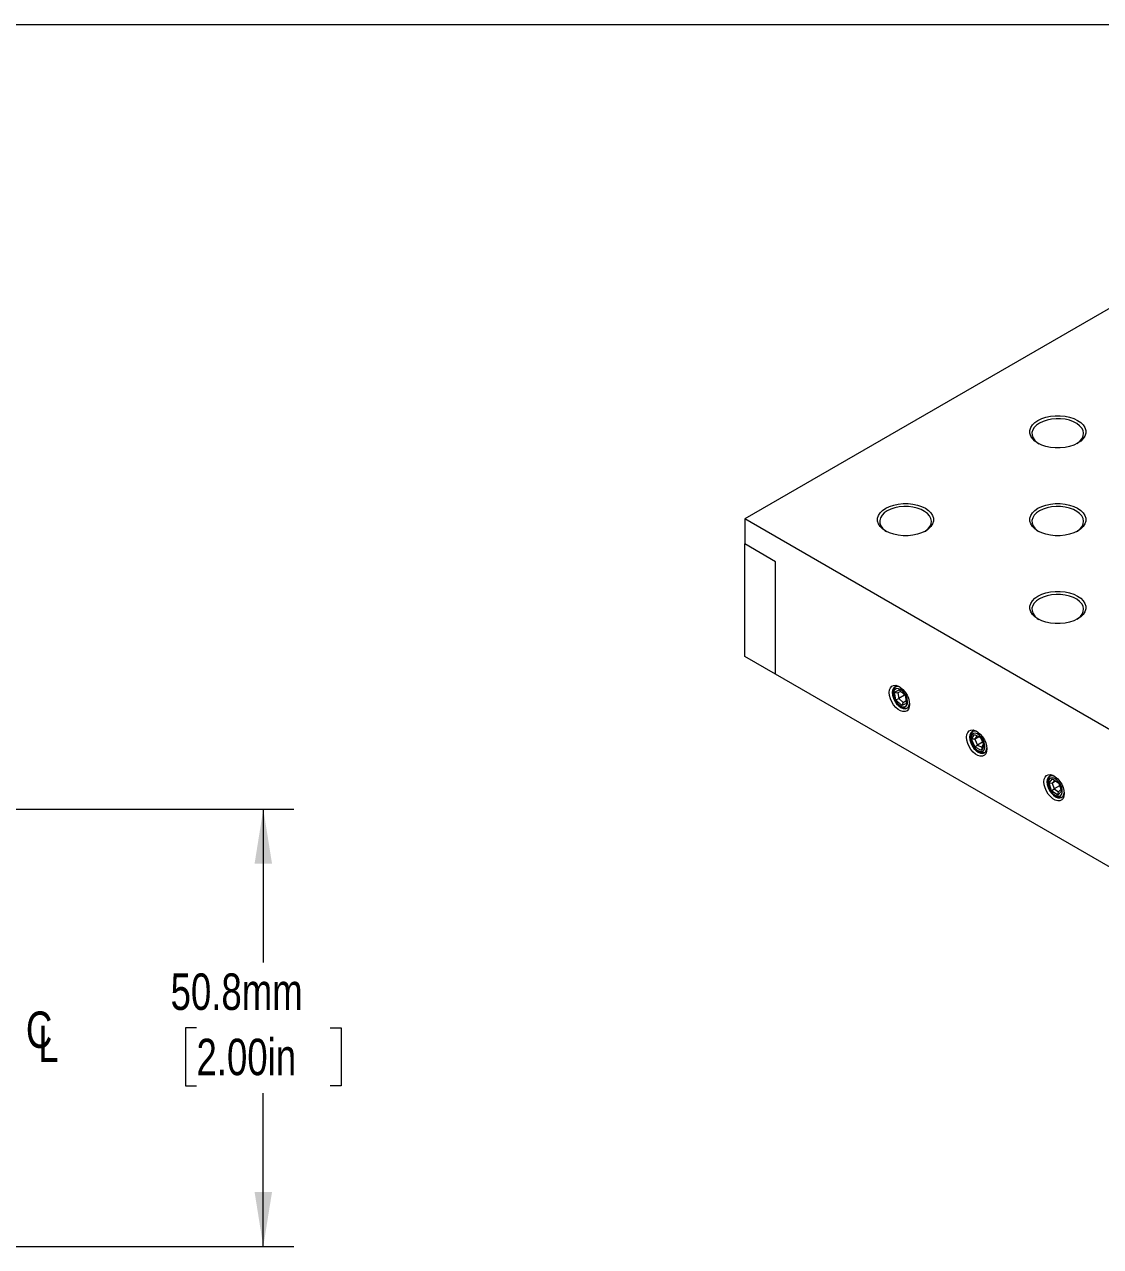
# Model space of a CAD drawing. Header units: millimetres. Extents: x 2 to 278, y 1 to 215.
# Drawn here: x 151.5 to 213.9, y 143.7 to 214.6 of the extents above; entities that cross this region are included whole.
import ezdxf

# ---------------------------------------------------------------- set-up
doc = ezdxf.new("R2010")
doc.units = ezdxf.units.MM
doc.styles.add('SLDTEXTSTYLE0', font='TXT', dxfattribs={"width": 0.75})
doc.dimstyles.new('SLDDIMSTYLE2', dxfattribs={"dimtxt": 2.116667, "dimasz": 3.175, "dimexe": 0, "dimexo": 0.0625, "dimgap": 0.529167, "dimtad": 0, "dimtih": 1, "dimtoh": 1, "dimdec": 1, "dimlfac": 2, "dimrnd": 1e-09, "dimzin": 12, "dimdsep": 46, "dimtxsty": 'SLDTEXTSTYLE0', "dimsah": 1, "dimcen": 0.09, "dimadec": 0, "dimazin": 3, "dimtfac": 1, "dimtdec": 1, "dimtofl": 0, "dimtmove": 0, "dimatfit": 3, "dimfxl": 1, "dimfrac": 2, "dimtolj": 1, "dimtzin": 12, "dimarcsym": 0})

# ---------------------------------------------------------------- blocks, each defined once
blk = doc.blocks.new('_D_11')
at = {"color": 7, "linetype": 'Continuous', "lineweight": 0}
for p, q in [((85.419, 169.086), (88.597, 169.086)), ((91.137, 169.086), (99.446, 169.086)), ((101.986, 169.086), (167.099, 169.086)), ((165.321, 169.086), (165.321, 160.178)), ((161.442, 156.386), (160.798, 156.386)), ((160.798, 156.386), (160.798, 153.023)), ((169.199, 156.386), (169.843, 156.386)), ((169.843, 156.386), (169.843, 153.023)), ((160.798, 153.023), (161.442, 153.023)), ((165.321, 143.686), (165.321, 152.594)), ((169.843, 153.023), (169.199, 153.023)), ((85.419, 143.686), (167.099, 143.686))]:
    blk.add_line(p, q, dxfattribs=at)
at = {"color": 7, "linetype": 'Continuous', "lineweight": 18}
for points in [[(165.321, 169.086), (164.813, 165.911), (165.829, 165.911)], [(165.321, 143.686), (165.829, 146.861), (164.813, 146.861)]]:
    blk.add_solid(points, dxfattribs=at)
at = {"color": 7, "linetype": 'Continuous', "lineweight": 18, "char_height": 2.1167, "attachment_point": 1, "style": 'SLDTEXTSTYLE0'}
for s, insert in [('50.8mm', (159.939, 159.544)), ('2.00in', (161.442, 155.752))]:
    blk.add_mtext(s, dxfattribs=dict(at, insert=insert))
blk = doc.blocks.new('SW_SYMBOL_MOD_CL')
at = {"color": 0, "linetype": 'Continuous', "lineweight": 0, "char_height": 783, "attachment_point": 5, "style": 'SLDTEXTSTYLE0'}
for s, insert in [('C', (400, 600)), ('L', (600, 300))]:
    blk.add_mtext(s, dxfattribs=dict(at, insert=insert))

msp = doc.modelspace()

# ---------------------------------------------------------------- linework, layer by layer
at = {"color": 7, "linetype": 'Continuous', "lineweight": 18}
for p, q in [((1.579, 214.645), (277.989, 214.645)), ((220.21, 201.485), (193.269, 185.932)), ((229.19, 165.196), (193.269, 185.932)), ((193.269, 185.932), (193.269, 184.481)), ((195.065, 183.444), (193.269, 184.481)), ((193.269, 177.947), (193.269, 184.481)), ((195.065, 176.911), (195.065, 183.444)), ((195.065, 176.911), (193.269, 177.947)), ((227.394, 158.248), (195.065, 176.911)), ((201.973, 175.88), (202.243, 176.004)), ((202.243, 176.004), (202.588, 175.675)), ((201.905, 175.893), (201.905, 175.789)), ((202.048, 175.426), (201.973, 175.88)), ((201.973, 175.88), (202.161, 175.838)), ((202.048, 175.426), (202.215, 175.514)), ((202.393, 175.097), (202.048, 175.426)), ((202.334, 175.917), (202.161, 175.838)), ((202.161, 175.838), (202.215, 175.514)), ((202.553, 175.709), (202.215, 175.514)), ((202.215, 175.514), (202.461, 175.279)), ((202.461, 175.279), (202.393, 175.097)), ((202.637, 175.38), (202.461, 175.279)), ((202.461, 175.279), (202.64, 175.361)), ((202.588, 175.675), (202.663, 175.222)), ((202.318, 175.074), (202.408, 175.022)), ((202.663, 175.222), (202.393, 175.097)), ((206.395, 173.301), (206.395, 173.197)), ((206.446, 173.139), (206.605, 173.423)), ((206.605, 173.423), (206.967, 173.243)), ((206.605, 173.423), (206.753, 173.342)), ((206.753, 173.342), (206.639, 173.139)), ((206.881, 173.279), (206.639, 173.139)), ((206.972, 173.234), (206.753, 173.342)), ((206.967, 173.243), (207.17, 172.779)), ((206.649, 172.674), (206.446, 173.139)), ((206.639, 173.139), (206.446, 173.139)), ((206.639, 173.139), (206.784, 172.807)), ((206.784, 172.807), (206.649, 172.674)), ((207.011, 172.494), (206.649, 172.674)), ((207.083, 172.979), (206.784, 172.807)), ((206.784, 172.807), (207.043, 172.679)), ((206.808, 172.482), (206.898, 172.43)), ((207.17, 172.779), (207.011, 172.494)), ((207.043, 172.679), (207.011, 172.494)), ((207.043, 172.679), (207.139, 172.85)), ((210.885, 170.709), (210.885, 170.605)), ((210.937, 170.613), (211.146, 170.835)), ((211.089, 170.145), (210.937, 170.613)), ((210.937, 170.613), (211.13, 170.594)), ((211.274, 170.747), (211.13, 170.594)), ((211.329, 170.71), (211.13, 170.594)), ((211.13, 170.594), (211.239, 170.26)), ((211.146, 170.835), (211.507, 170.588)), ((211.555, 170.442), (211.239, 170.26)), ((211.507, 170.588), (211.66, 170.12)), ((211.089, 170.145), (211.239, 170.26)), ((211.451, 169.898), (211.089, 170.145)), ((211.239, 170.26), (211.497, 170.084)), ((211.298, 169.89), (211.388, 169.838)), ((211.66, 170.12), (211.451, 169.898)), ((211.451, 169.898), (211.497, 170.084)), ((211.497, 170.084), (211.627, 170.222))]:
    msp.add_line(p, q, dxfattribs=at)
at = {"color": 7, "linetype": 'Continuous', "lineweight": 18, "flags": 128}
for points in [[(212.596, 191.656), (212.778, 191.531), (212.92, 191.389), (213.017, 191.235), (213.066, 191.074), (213.066, 190.91), (213.017, 190.749), (212.92, 190.595), (212.778, 190.453), (212.596, 190.328), (212.379, 190.223), (212.133, 190.141), (211.867, 190.085), (211.587, 190.056), (211.304, 190.056), (211.024, 190.085), (210.758, 190.141), (210.512, 190.223), (210.295, 190.328), (210.113, 190.453), (209.971, 190.595), (209.874, 190.749), (209.825, 190.91), (209.825, 191.074), (209.874, 191.235), (209.971, 191.389), (210.113, 191.531), (210.295, 191.656), (210.512, 191.762), (210.758, 191.843), (211.024, 191.899), (211.304, 191.928), (211.587, 191.928), (211.867, 191.899), (212.133, 191.843), (212.379, 191.762), (212.596, 191.656)], [(212.549, 190.302), (212.597, 190.334), (212.75, 190.461), (212.861, 190.602), (212.927, 190.753), (212.945, 190.908), (212.915, 191.062), (212.838, 191.211), (212.716, 191.349), (212.553, 191.473), (212.354, 191.577), (212.126, 191.66), (211.877, 191.718), (211.613, 191.749), (211.345, 191.752), (211.079, 191.728), (210.825, 191.677), (210.591, 191.6), (210.385, 191.501)], [(210.385, 191.501), (210.212, 191.382), (210.08, 191.247), (209.991, 191.1), (209.949, 190.947), (209.955, 190.792), (210.009, 190.639), (210.109, 190.495), (210.252, 190.364), (210.342, 190.302)], [(203.759, 186.555), (203.942, 186.43), (204.083, 186.288), (204.18, 186.134), (204.23, 185.973), (204.23, 185.809), (204.18, 185.648), (204.083, 185.494), (203.942, 185.352), (203.759, 185.227), (203.542, 185.122), (203.296, 185.04), (203.03, 184.984), (202.751, 184.955), (202.467, 184.955), (202.188, 184.984), (201.921, 185.04), (201.676, 185.122), (201.458, 185.227), (201.276, 185.352), (201.134, 185.494), (201.037, 185.648), (200.988, 185.809), (200.988, 185.973), (201.037, 186.134), (201.134, 186.288), (201.276, 186.43), (201.458, 186.555), (201.676, 186.66), (201.921, 186.742), (202.188, 186.798), (202.467, 186.827), (202.751, 186.827), (203.03, 186.798), (203.296, 186.742), (203.542, 186.66), (203.759, 186.555)], [(203.713, 185.201), (203.76, 185.232), (203.913, 185.36), (204.025, 185.501), (204.09, 185.652), (204.108, 185.807), (204.078, 185.961), (204.001, 186.11), (203.879, 186.248), (203.716, 186.371), (203.518, 186.476), (203.29, 186.559), (203.04, 186.617), (202.777, 186.648), (202.508, 186.651), (202.242, 186.627), (201.989, 186.576), (201.755, 186.499), (201.548, 186.4)], [(212.596, 186.555), (212.778, 186.43), (212.92, 186.288), (213.017, 186.134), (213.066, 185.973), (213.066, 185.809), (213.017, 185.648), (212.92, 185.494), (212.778, 185.352), (212.596, 185.227), (212.379, 185.122), (212.133, 185.04), (211.867, 184.984), (211.587, 184.955), (211.304, 184.955), (211.024, 184.984), (210.758, 185.04), (210.512, 185.122), (210.295, 185.227), (210.113, 185.352), (209.971, 185.494), (209.874, 185.648), (209.825, 185.809), (209.825, 185.973), (209.874, 186.134), (209.971, 186.288), (210.113, 186.43), (210.295, 186.555), (210.512, 186.66), (210.758, 186.742), (211.024, 186.798), (211.304, 186.827), (211.587, 186.827), (211.867, 186.798), (212.133, 186.742), (212.379, 186.66), (212.596, 186.555)], [(212.549, 185.201), (212.597, 185.232), (212.75, 185.36), (212.861, 185.501), (212.927, 185.652), (212.945, 185.807), (212.915, 185.961), (212.838, 186.11), (212.716, 186.248), (212.553, 186.371), (212.354, 186.476), (212.126, 186.559), (211.877, 186.617), (211.613, 186.648), (211.345, 186.651), (211.079, 186.627), (210.825, 186.576), (210.591, 186.499), (210.385, 186.4)], [(201.548, 186.4), (201.376, 186.28), (201.243, 186.145), (201.154, 185.999), (201.112, 185.845), (201.118, 185.69), (201.172, 185.538), (201.272, 185.394), (201.415, 185.263), (201.505, 185.201)], [(210.385, 186.4), (210.212, 186.28), (210.08, 186.145), (209.991, 185.999), (209.949, 185.845), (209.955, 185.69), (210.009, 185.538), (210.109, 185.394), (210.252, 185.263), (210.342, 185.201)], [(212.596, 181.454), (212.778, 181.328), (212.92, 181.187), (213.017, 181.033), (213.066, 180.872), (213.066, 180.708), (213.017, 180.547), (212.92, 180.393), (212.778, 180.251), (212.596, 180.126), (212.379, 180.02), (212.133, 179.938), (211.867, 179.882), (211.587, 179.854), (211.304, 179.854), (211.024, 179.882), (210.758, 179.938), (210.512, 180.02), (210.295, 180.126), (210.113, 180.251), (209.971, 180.393), (209.874, 180.547), (209.825, 180.708), (209.825, 180.872), (209.874, 181.033), (209.971, 181.187), (210.113, 181.328), (210.295, 181.454), (210.512, 181.559), (210.758, 181.641), (211.024, 181.697), (211.304, 181.725), (211.587, 181.725), (211.867, 181.697), (212.133, 181.641), (212.379, 181.559), (212.596, 181.454)], [(210.385, 181.298), (210.212, 181.179), (210.08, 181.044), (209.991, 180.898), (209.949, 180.744), (209.955, 180.589), (210.009, 180.437), (210.109, 180.293), (210.252, 180.161), (210.342, 180.1)], [(212.549, 180.1), (212.597, 180.131), (212.75, 180.259), (212.861, 180.4), (212.927, 180.551), (212.945, 180.705), (212.915, 180.86), (212.838, 181.008), (212.716, 181.147), (212.553, 181.27), (212.354, 181.375), (212.126, 181.458), (211.877, 181.515), (211.613, 181.546), (211.345, 181.55), (211.079, 181.526), (210.825, 181.474), (210.591, 181.398), (210.385, 181.298)], [(201.657, 175.853), (201.674, 176.007), (201.725, 176.132), (201.806, 176.221), (201.913, 176.269), (202.039, 176.273), (202.178, 176.232), (202.321, 176.15), (202.46, 176.03), (202.586, 175.88), (202.693, 175.709), (202.774, 175.526), (202.825, 175.343), (202.842, 175.169), (202.825, 175.015), (202.774, 174.89), (202.693, 174.801), (202.586, 174.754), (202.46, 174.75), (202.321, 174.791), (202.178, 174.873), (202.039, 174.993), (201.913, 175.142), (201.806, 175.314), (201.725, 175.496), (201.674, 175.68), (201.657, 175.853)], [(202.296, 176.167), (202.209, 176.199), (202.088, 176.211), (201.984, 176.179), (201.904, 176.105), (201.854, 175.994), (201.837, 175.853)], [(201.914, 175.685), (201.957, 175.527), (202.032, 175.371), (202.133, 175.231), (202.25, 175.12), (202.373, 175.046), (202.491, 175.018), (202.594, 175.037), (202.672, 175.101), (202.719, 175.206), (202.73, 175.341), (202.705, 175.495), (202.645, 175.654), (202.556, 175.803), (202.446, 175.93), (202.324, 176.024), (202.202, 176.075), (202.091, 176.08), (201.999, 176.038), (201.936, 175.953), (201.907, 175.831), (201.914, 175.685)], [(201.837, 175.853), (201.854, 175.693), (201.904, 175.524), (201.984, 175.358), (202.088, 175.205), (202.209, 175.077), (202.339, 174.982), (202.47, 174.927), (202.591, 174.915), (202.695, 174.947), (202.775, 175.021), (202.825, 175.132), (202.84, 175.224)], [(206.147, 173.261), (206.164, 173.415), (206.215, 173.54), (206.296, 173.629), (206.403, 173.677), (206.53, 173.681), (206.668, 173.64), (206.811, 173.557), (206.95, 173.438), (207.076, 173.288), (207.183, 173.117), (207.265, 172.934), (207.315, 172.751), (207.332, 172.577), (207.315, 172.423), (207.265, 172.298), (207.183, 172.209), (207.076, 172.162), (206.95, 172.158), (206.811, 172.199), (206.668, 172.281), (206.53, 172.401), (206.403, 172.55), (206.296, 172.721), (206.215, 172.904), (206.164, 173.088), (206.147, 173.261)], [(206.787, 173.574), (206.699, 173.607), (206.578, 173.619), (206.474, 173.587), (206.394, 173.513), (206.344, 173.402), (206.327, 173.261)], [(206.327, 173.261), (206.344, 173.101), (206.394, 172.932), (206.474, 172.766), (206.578, 172.613), (206.699, 172.485), (206.83, 172.39), (206.96, 172.335), (207.081, 172.323), (207.185, 172.355), (207.265, 172.429), (207.315, 172.54), (207.331, 172.632)], [(206.779, 173.451), (206.659, 173.49), (206.552, 173.481), (206.468, 173.426), (206.414, 173.329), (206.395, 173.2), (206.413, 173.049), (206.466, 172.89), (206.549, 172.737), (206.655, 172.604), (206.775, 172.502), (206.898, 172.441), (207.013, 172.426), (207.109, 172.458), (207.179, 172.535), (207.216, 172.649), (207.217, 172.791), (207.181, 172.948), (207.112, 173.106), (207.017, 173.25), (206.902, 173.369), (206.779, 173.451)], [(210.637, 170.669), (210.654, 170.823), (210.705, 170.948), (210.786, 171.037), (210.893, 171.085), (211.02, 171.088), (211.158, 171.048), (211.301, 170.965), (211.44, 170.846), (211.567, 170.696), (211.674, 170.525), (211.755, 170.342), (211.805, 170.159), (211.823, 169.985), (211.805, 169.831), (211.755, 169.706), (211.674, 169.617), (211.567, 169.569), (211.44, 169.566), (211.301, 169.606), (211.158, 169.689), (211.02, 169.809), (210.893, 169.958), (210.786, 170.129), (210.705, 170.312), (210.654, 170.496), (210.637, 170.669)], [(211.277, 170.982), (211.19, 171.015), (211.068, 171.027), (210.964, 170.995), (210.884, 170.921), (210.834, 170.81), (210.817, 170.669)], [(210.817, 170.669), (210.834, 170.509), (210.884, 170.34), (210.964, 170.174), (211.068, 170.021), (211.19, 169.893), (211.32, 169.798), (211.45, 169.743), (211.571, 169.731), (211.675, 169.763), (211.755, 169.837), (211.805, 169.948), (211.821, 170.04)], [(211.261, 169.913), (211.384, 169.85), (211.499, 169.834), (211.597, 169.864), (211.668, 169.94), (211.706, 170.053), (211.708, 170.194), (211.673, 170.35), (211.605, 170.508), (211.51, 170.654), (211.396, 170.773), (211.274, 170.857), (211.153, 170.897), (211.046, 170.89), (210.961, 170.836), (210.905, 170.741), (210.885, 170.612), (210.902, 170.462), (210.953, 170.303), (211.036, 170.15), (211.141, 170.016), (211.261, 169.913)]]:
    msp.add_lwpolyline(points, dxfattribs=at)
at = {"color": 7, "linetype": 'Continuous', "lineweight": 18}
for centre, radius, start, end in [((202.295, 175.919), 0.391, 134.74591, 183.7581), ((202.624, 175.339), 0.384, 235.75817, 285.72706), ((206.781, 173.328), 0.387, 134.48629, 184.01773), ((207.114, 172.751), 0.387, 236.02374, 285.46149), ((211.268, 170.737), 0.384, 134.26062, 184.2434), ((211.605, 170.163), 0.391, 236.2549, 285.23033)]:
    msp.add_arc(centre, radius, start, end, dxfattribs=at)

# ---------------------------------------------------------------- block references
at = {"color": 7, "linetype": 'Continuous', "lineweight": 0, "xscale": 0.0027037109, "yscale": 0.0027037109, "zscale": 0.0027037109}
msp.add_blockref('SW_SYMBOL_MOD_CL', (151.224, 154.64), dxfattribs=at)

# ---------------------------------------------------------------- dimensions: what is measured, and where the dimension line sits
at = {"color": 7, "linetype": 'Continuous', "lineweight": 18}
dim = msp.add_linear_dim(base=(165.321, 169.086), p1=(84.149, 143.686), p2=(84.149, 169.086), angle=90, dimstyle='SLDDIMSTYLE2', dxfattribs=at)
dim.commit()
dim.dimension.update_dxf_attribs({"geometry": '_D_11', "text_midpoint": (165.321, 156.386), "dimtype": 160})

doc.saveas('drawing.dxf')
